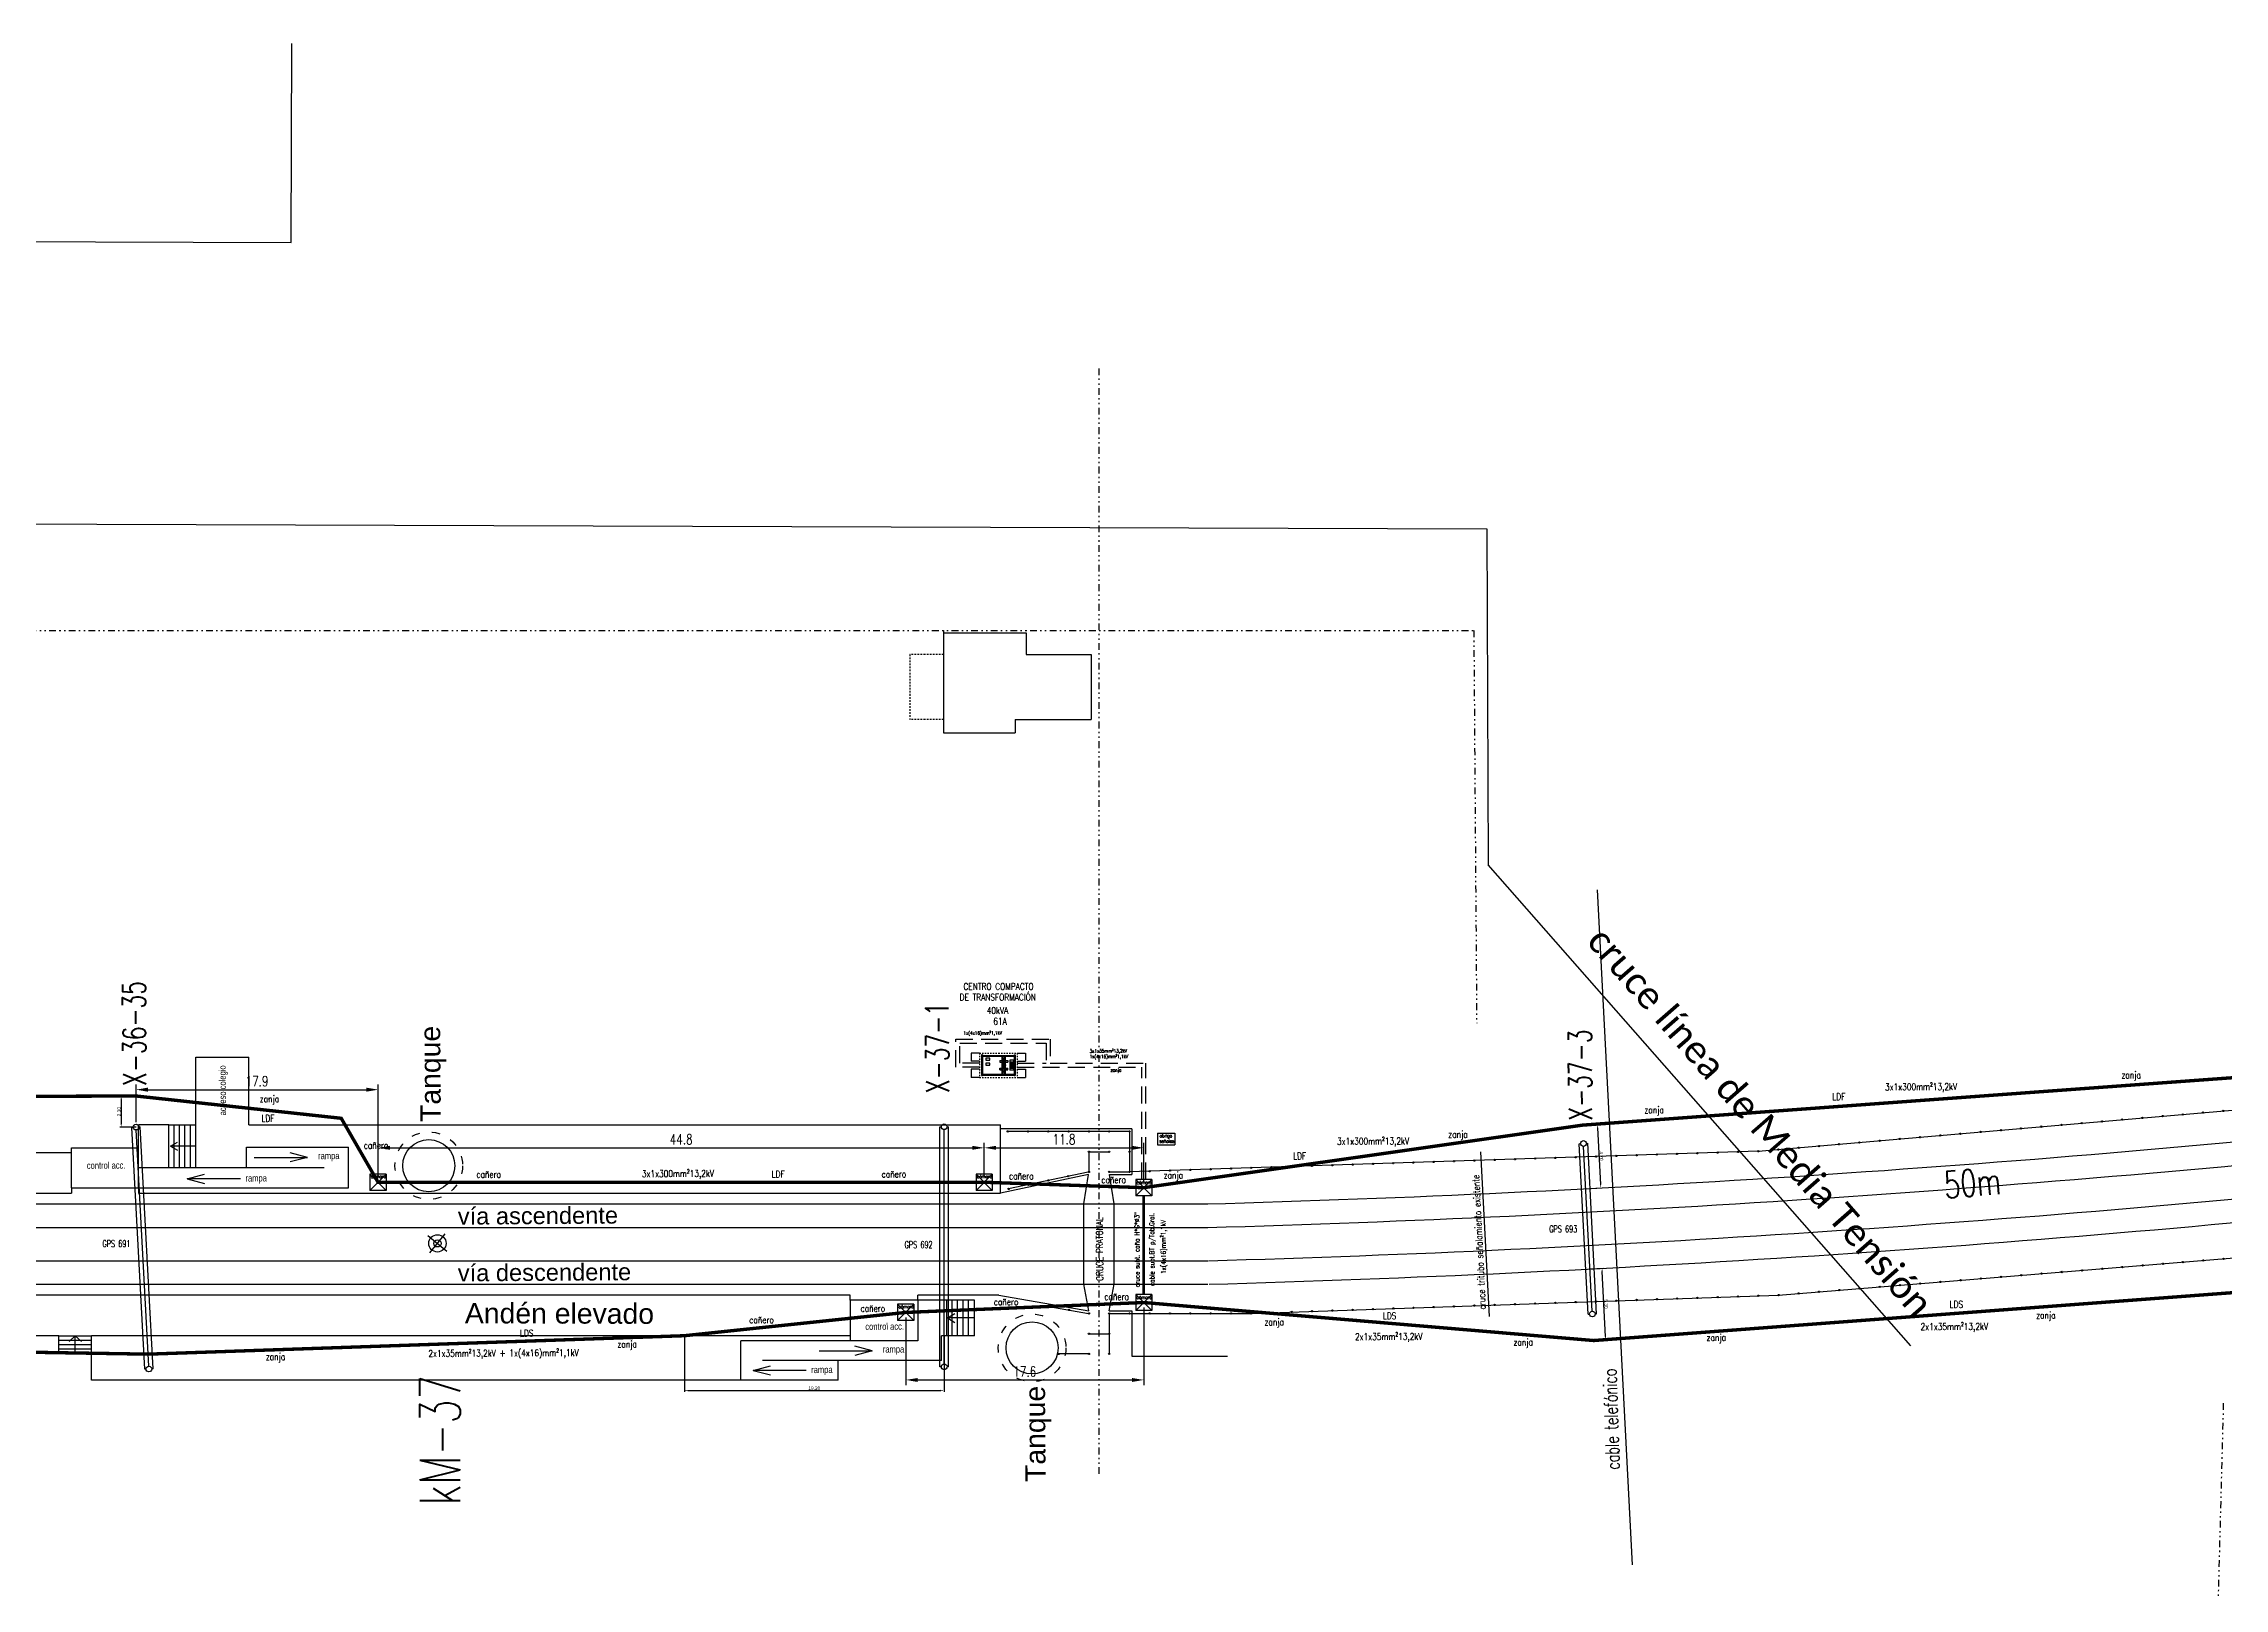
# Model space of a CAD drawing. Header units: millimetres. Extents: x 1283 to 1827, y 1193 to 1380.
# Drawn here: x 1584.2 to 1745.4, y 1252.9 to 1367.1 of the extents above; entities that cross this region are included whole.
import ezdxf

# ---------------------------------------------------------------- set-up
doc = ezdxf.new("R2010")
doc.units = ezdxf.units.MM
for name, pattern in [('ACAD_ISO03W100', [30, 12, -18]), ('DIVIDE', [1.25, 0.5, -0.25, 0, -0.25, 0, -0.25]), ('HIDDEN2', [0.1875, 0.125, -0.0625])]:
    doc.linetypes.add(name, pattern=pattern)
for name, color, linetype in [('CALLES', 8, 'Continuous'), ('EDIFICIOS', 8, 'Continuous'), ('LINEA_02', 8, 'Continuous'), ('TEXT-03', 7, 'Continuous'), ('textos', 7, 'Continuous'), ('Textos catenaria', 7, 'Continuous'), ('TITULOS', 8, 'DIVIDE')]:
    doc.layers.add(name, color=color, linetype=linetype)
doc.styles.add('progresivas', font='calibri.ttf')
doc.styles.add('ROMANS', font='arial.ttf', dxfattribs={"width": 0.7})
doc.styles.add('SANS', font='sanss___.ttf')
doc.styles.add('SIMPLEX', font='simplex.shx', dxfattribs={"width": 0.75})
doc.linetypes.add('LMT_LINE', pattern='A,0.5,-0.2,["LMT",Standard,S=0.1,R=0,X=-0.1,Y=-0.05],-0.25', length=0.95)
doc.dimstyles.new('COTA-100', dxfattribs={"dimtxt": 0.25, "dimasz": 0.25, "dimexe": 0.1, "dimexo": 0, "dimgap": 0.03, "dimtad": 1, "dimzin": 0, "dimdsep": 46, "dimtxsty": 'SANS', "dimcen": 0.1, "dimclrd": 256, "dimclre": 256, "dimclrt": 256, "dimazin": 0, "dimtm": 1e-09, "dimtfac": 0.714286, "dimtmove": 2, "dimatfit": 2, "dimfxl": 0, "dimtolj": 1, "dimtzin": 0, "dimarcsym": 0})
doc.dimstyles.new('DIM2-5-1', dxfattribs={"dimscale": 0.25, "dimtxt": 3, "dimasz": 3.5, "dimexe": 1.5, "dimexo": 1.5, "dimgap": 1, "dimtad": 1, "dimdec": 1, "dimdsep": 46, "dimtxsty": 'SIMPLEX', "dimcen": 1.5, "dimclrd": 251, "dimclre": 251, "dimclrt": 7, "dimaunit": 1, "dimadec": 3, "dimazin": 0, "dimtfac": 1, "dimtdec": 1, "dimtmove": 0, "dimatfit": 3, "dimfxl": 1, "dimtolj": 1, "dimtzin": 0, "dimarcsym": 0})

# ---------------------------------------------------------------- blocks, each defined once
blk = doc.blocks.new('mojón kilométrico')
for p, q in [((-0.91, 0), (0.91, 0)), ((0, 0.91), (0, -0.91))]:
    blk.add_line(p, q)
for radius in [0.639, 0.269]:
    blk.add_circle((0, 0), radius)
blk = doc.blocks.new('*D21')
at = {"lineweight": -2, "transparency": 16777216}
for p, q in [((1631.56, 1271.6), (1631.56, 1267.46)), ((1650.76, 1271.6), (1650.76, 1267.46)), ((1631.81, 1267.56), (1650.51, 1267.56))]:
    blk.add_line(p, q, dxfattribs=at)
at = {"transparency": 16777216}
for points in [[(1631.81, 1267.6), (1631.81, 1267.52), (1631.56, 1267.56)], [(1650.51, 1267.6), (1650.51, 1267.52), (1650.76, 1267.56)]]:
    blk.add_solid(points, dxfattribs=at)
at = {"layer": 'Defpoints', "color": 0, "transparency": 16777216}
for p in [(1631.56, 1271.6), (1650.76, 1271.6), (1650.76, 1267.56)]:
    blk.add_point(p, dxfattribs=at)
at = {"transparency": 16777216, "insert": (1641.16, 1267.72), "char_height": 0.25, "attachment_point": 5, "style": 'SANS'}
blk.add_mtext('\\A1;19.20', dxfattribs=at)
blk = doc.blocks.new('*D22')
at = {"lineweight": -2, "transparency": 16777216}
for p, q in [((1698.5, 1276.53), (1699.48, 1276.58)), ((1699.64, 1271.54), (1699.39, 1276.33)), ((1698.77, 1271.24), (1699.76, 1271.29))]:
    blk.add_line(p, q, dxfattribs=at)
at = {"transparency": 16777216}
for points in [[(1699.44, 1276.33), (1699.35, 1276.33), (1699.38, 1276.58)], [(1699.68, 1271.54), (1699.6, 1271.53), (1699.66, 1271.29)]]:
    blk.add_solid(points, dxfattribs=at)
at = {"layer": 'Defpoints', "color": 0, "transparency": 16777216}
for p in [(1698.5, 1276.53), (1699.38, 1276.58), (1698.77, 1271.24)]:
    blk.add_point(p, dxfattribs=at)
at = {"transparency": 16777216, "insert": (1699.68, 1273.94), "char_height": 0.25, "attachment_point": 5, "rotation": 272.9785, "style": 'SANS'}
blk.add_mtext('\\A1;5.30', dxfattribs=at)
blk = doc.blocks.new('*D29')
at = {"lineweight": -2, "transparency": 16777216}
for p, q in [((1591.03, 1289.31), (1589.83, 1289.31)), ((1589.93, 1289.06), (1589.93, 1287.26)), ((1591.03, 1287.01), (1589.83, 1287.01))]:
    blk.add_line(p, q, dxfattribs=at)
at = {"transparency": 16777216}
for points in [[(1589.89, 1289.06), (1589.97, 1289.06), (1589.93, 1289.31)], [(1589.89, 1287.26), (1589.97, 1287.26), (1589.93, 1287.01)]]:
    blk.add_solid(points, dxfattribs=at)
at = {"layer": 'Defpoints', "color": 0, "transparency": 16777216}
for p in [(1591.03, 1289.31), (1589.93, 1287.01), (1591.03, 1287.01)]:
    blk.add_point(p, dxfattribs=at)
at = {"transparency": 16777216, "insert": (1589.77, 1288.16), "char_height": 0.25, "attachment_point": 5, "rotation": 90, "style": 'SANS'}
blk.add_mtext('\\A1;2.30', dxfattribs=at)
blk = doc.blocks.new('*D13')
at = {"lineweight": -2, "transparency": 16777216}
for p, q in [((1697.94, 1287.16), (1699.15, 1287.22)), ((1699.06, 1286.97), (1699.28, 1282.77)), ((1698.19, 1282.46), (1699.39, 1282.53))]:
    blk.add_line(p, q, dxfattribs=at)
at = {"transparency": 16777216}
for points in [[(1699.1, 1286.97), (1699.02, 1286.96), (1699.05, 1287.22)], [(1699.32, 1282.77), (1699.24, 1282.77), (1699.29, 1282.52)]]:
    blk.add_solid(points, dxfattribs=at)
at = {"layer": 'Defpoints', "color": 0, "transparency": 16777216}
for p in [(1697.94, 1287.16), (1698.19, 1282.46), (1699.29, 1282.52)]:
    blk.add_point(p, dxfattribs=at)
at = {"transparency": 16777216, "insert": (1699.33, 1284.88), "char_height": 0.25, "attachment_point": 5, "rotation": 272.9785, "style": 'SANS'}
blk.add_mtext('\\A1;4.70', dxfattribs=at)
blk = doc.blocks.new('*D37')
at = {"color": 251, "lineweight": -2, "transparency": 16777216}
for p, q in [((1591.03, 1287.39), (1591.03, 1290.16)), ((1591.9, 1289.78), (1608.04, 1289.78)), ((1608.92, 1283.31), (1608.92, 1290.16))]:
    blk.add_line(p, q, dxfattribs=at)
at = {"color": 251, "transparency": 16777216}
for points in [[(1591.9, 1289.93), (1591.9, 1289.63), (1591.03, 1289.78)], [(1608.04, 1289.93), (1608.04, 1289.63), (1608.92, 1289.78)]]:
    blk.add_solid(points, dxfattribs=at)
at = {"layer": 'Defpoints', "color": 0, "transparency": 16777216}
for p in [(1608.92, 1289.78), (1591.03, 1287.01), (1608.92, 1282.94)]:
    blk.add_point(p, dxfattribs=at)
at = {"color": 7, "transparency": 16777216, "insert": (1599.97, 1290.41), "char_height": 0.75, "attachment_point": 5, "style": 'SIMPLEX'}
blk.add_mtext('\\A1;17.9', dxfattribs=at)
blk = doc.blocks.new('*D38')
at = {"color": 251, "lineweight": -2, "transparency": 16777216}
for p, q in [((1608.92, 1283.31), (1608.92, 1285.86)), ((1609.79, 1285.48), (1652.84, 1285.48)), ((1653.72, 1283.31), (1653.72, 1285.86))]:
    blk.add_line(p, q, dxfattribs=at)
at = {"color": 251, "transparency": 16777216}
for points in [[(1609.79, 1285.63), (1609.79, 1285.34), (1608.92, 1285.48)], [(1652.84, 1285.63), (1652.84, 1285.34), (1653.72, 1285.48)]]:
    blk.add_solid(points, dxfattribs=at)
at = {"layer": 'Defpoints', "color": 0, "transparency": 16777216}
for p in [(1653.72, 1285.48), (1608.92, 1282.94), (1653.72, 1282.94)]:
    blk.add_point(p, dxfattribs=at)
at = {"color": 7, "transparency": 16777216, "insert": (1631.32, 1286.11), "char_height": 0.75, "attachment_point": 5, "style": 'SIMPLEX'}
blk.add_mtext('\\A1;44.8', dxfattribs=at)
blk = doc.blocks.new('*D39')
at = {"color": 251, "lineweight": -2, "transparency": 16777216}
for p, q in [((1653.72, 1283.31), (1653.72, 1285.86)), ((1654.59, 1285.48), (1664.64, 1285.48)), ((1665.52, 1282.91), (1665.52, 1285.86))]:
    blk.add_line(p, q, dxfattribs=at)
at = {"color": 251, "transparency": 16777216}
for points in [[(1654.59, 1285.63), (1654.59, 1285.34), (1653.72, 1285.48)], [(1664.64, 1285.63), (1664.64, 1285.34), (1665.52, 1285.48)]]:
    blk.add_solid(points, dxfattribs=at)
at = {"layer": 'Defpoints', "color": 0, "transparency": 16777216}
for p in [(1665.52, 1285.48), (1653.72, 1282.94), (1665.52, 1282.54)]:
    blk.add_point(p, dxfattribs=at)
at = {"color": 7, "transparency": 16777216, "insert": (1659.62, 1286.11), "char_height": 0.75, "attachment_point": 5, "style": 'SIMPLEX'}
blk.add_mtext('\\A1;11.8', dxfattribs=at)
blk = doc.blocks.new('*D40')
at = {"color": 251, "lineweight": -2, "transparency": 16777216}
for p, q in [((1665.52, 1273.67), (1665.52, 1267.95)), ((1647.92, 1272.94), (1647.92, 1267.95)), ((1648.8, 1268.33), (1664.64, 1268.33))]:
    blk.add_line(p, q, dxfattribs=at)
at = {"color": 251, "transparency": 16777216}
for points in [[(1648.8, 1268.47), (1648.8, 1268.18), (1647.92, 1268.33)], [(1664.64, 1268.47), (1664.64, 1268.18), (1665.52, 1268.33)]]:
    blk.add_solid(points, dxfattribs=at)
at = {"layer": 'Defpoints', "color": 0, "transparency": 16777216}
for p in [(1665.52, 1274.05), (1647.92, 1273.32), (1665.52, 1268.33)]:
    blk.add_point(p, dxfattribs=at)
at = {"color": 7, "transparency": 16777216, "insert": (1656.72, 1268.95), "char_height": 0.75, "attachment_point": 5, "style": 'SIMPLEX'}
blk.add_mtext('\\A1;17.6', dxfattribs=at)

msp = doc.modelspace()

# ---------------------------------------------------------------- linework, layer by layer
at = {"color": 8, "linetype": 'LMT_LINE', "ltscale": 10}
for p, q in [((1429.934, 1332.096), (1690.871, 1331.227)), ((1690.871, 1331.227), (1690.97, 1306.405)), ((1722.206, 1270.856), (1690.97, 1306.405))]:
    msp.add_line(p, q, dxfattribs=at)
at = {"color": 5}
for p, q in [((1701.637, 1254.667), (1699.042, 1304.544)), ((1586.261, 1285.487), (1591.201, 1285.487)), ((1586.261, 1282.527), (1586.261, 1285.487)), ((1591.201, 1282.527), (1591.201, 1285.487)), ((1586.261, 1282.527), (1591.201, 1282.527))]:
    msp.add_line(p, q, dxfattribs=at)
at = {"color": 5, "linetype": 'HIDDEN2', "ltscale": 10}
for p, q in [((1651.62, 1291.437), (1651.62, 1293.505)), ((1651.62, 1293.505), (1658.597, 1293.505)), ((1651.92, 1291.737), (1651.92, 1293.205)), ((1651.92, 1293.205), (1658.297, 1293.205)), ((1658.297, 1293.205), (1658.297, 1291.737)), ((1658.597, 1293.505), (1658.597, 1291.737)), ((1653.361, 1291.437), (1651.62, 1291.437)), ((1653.361, 1291.737), (1651.92, 1291.737)), ((1656.161, 1291.737), (1658.297, 1291.737)), ((1656.161, 1291.437), (1665.365, 1291.437)), ((1658.597, 1291.737), (1665.665, 1291.737)), ((1665.365, 1283.137), (1665.365, 1291.437)), ((1665.665, 1283.137), (1665.665, 1291.737))]:
    msp.add_line(p, q, dxfattribs=at)
at = {"color": 3}
for p, q in [((1652.761, 1292.487), (1652.761, 1291.887)), ((1653.361, 1292.487), (1652.761, 1292.487)), ((1653.361, 1291.887), (1652.761, 1291.887)), ((1652.761, 1291.287), (1652.761, 1290.687)), ((1653.361, 1291.287), (1652.761, 1291.287)), ((1656.161, 1292.487), (1656.761, 1292.487)), ((1656.161, 1291.887), (1656.761, 1291.887)), ((1656.161, 1291.287), (1656.761, 1291.287)), ((1656.761, 1292.487), (1656.761, 1291.887)), ((1656.761, 1291.287), (1656.761, 1290.687)), ((1653.361, 1290.687), (1652.761, 1290.687)), ((1656.161, 1290.687), (1656.761, 1290.687)), ((1691.069, 1273.013), (1690.436, 1285.197)), ((1665.457, 1274.649), (1665.457, 1281.937)), ((1665.557, 1274.649), (1665.557, 1281.937))]:
    msp.add_line(p, q, dxfattribs=at)
at = {"color": 3, "linetype": 'HIDDEN2', "ltscale": 0.05}
for p, q in [((1653.361, 1292.487), (1656.161, 1292.487)), ((1653.361, 1292.487), (1653.361, 1290.687)), ((1656.161, 1292.487), (1656.161, 1290.687)), ((1653.361, 1290.687), (1656.161, 1290.687))]:
    msp.add_line(p, q, dxfattribs=at)
at = {"color": 11}
for p, q in [((1653.586, 1292.342), (1653.521, 1292.342)), ((1653.521, 1292.342), (1653.521, 1290.832)), ((1653.586, 1292.342), (1653.586, 1290.832)), ((1653.586, 1292.317), (1655.936, 1292.317)), ((1653.586, 1292.252), (1655.936, 1292.252)), ((1654.876, 1291.937), (1655.026, 1291.937)), ((1654.876, 1291.937), (1654.876, 1291.812)), ((1654.876, 1291.929), (1655.026, 1291.929)), ((1654.876, 1291.82), (1655.058, 1291.82)), ((1654.876, 1291.812), (1655.058, 1291.812)), ((1654.876, 1291.362), (1655.058, 1291.362)), ((1654.876, 1291.237), (1654.876, 1291.362)), ((1654.876, 1291.354), (1655.058, 1291.354)), ((1654.876, 1291.245), (1655.026, 1291.245)), ((1654.876, 1291.237), (1655.026, 1291.237)), ((1655.058, 1290.987), (1655.058, 1292.187)), ((1655.058, 1292.187), (1655.113, 1292.187)), ((1655.113, 1290.987), (1655.113, 1292.187)), ((1655.113, 1292.002), (1655.238, 1292.002)), ((1655.113, 1291.172), (1655.238, 1291.172)), ((1655.238, 1290.987), (1655.238, 1292.187)), ((1655.293, 1292.187), (1655.238, 1292.187)), ((1655.293, 1290.987), (1655.293, 1292.187)), ((1655.293, 1291.82), (1655.476, 1291.82)), ((1655.293, 1291.812), (1655.476, 1291.812)), ((1655.293, 1291.362), (1655.476, 1291.362)), ((1655.293, 1291.354), (1655.476, 1291.354)), ((1655.326, 1291.937), (1655.476, 1291.937)), ((1655.326, 1291.929), (1655.476, 1291.929)), ((1655.326, 1291.245), (1655.476, 1291.245)), ((1655.326, 1291.237), (1655.476, 1291.237)), ((1655.476, 1291.937), (1655.476, 1291.812)), ((1655.476, 1291.237), (1655.476, 1291.362)), ((1655.611, 1291.965), (1655.611, 1291.209)), ((1655.886, 1291.965), (1655.611, 1291.965)), ((1655.886, 1291.209), (1655.611, 1291.209)), ((1655.886, 1291.965), (1655.886, 1291.209)), ((1655.936, 1292.342), (1655.936, 1290.832)), ((1655.936, 1292.342), (1656.001, 1292.342)), ((1656.001, 1292.342), (1656.001, 1290.832)), ((1653.521, 1290.832), (1653.586, 1290.832)), ((1653.586, 1290.922), (1655.936, 1290.922)), ((1653.586, 1290.857), (1655.936, 1290.857)), ((1655.058, 1290.987), (1655.113, 1290.987)), ((1655.293, 1290.987), (1655.238, 1290.987)), ((1655.936, 1290.832), (1656.001, 1290.832))]:
    msp.add_line(p, q, dxfattribs=at)
for p, q in [((1710.931, 1285.226), (1749.784, 1288.603)), ((1664.456, 1286.697), (1655.456, 1286.697)), ((1664.456, 1286.697), (1664.456, 1283.697)), ((1666.516, 1286.572), (1667.796, 1286.572)), ((1666.516, 1286.572), (1666.516, 1285.702)), ((1667.796, 1286.572), (1667.796, 1285.702)), ((1593.576, 1285.607), (1594.098, 1285.909)), ((1595.451, 1285.607), (1593.576, 1285.607)), ((1593.576, 1285.607), (1594.098, 1285.304)), ((1599.181, 1284.027), (1599.181, 1285.527)), ((1599.181, 1285.527), (1606.731, 1285.527)), ((1599.769, 1284.777), (1603.706, 1284.777)), ((1603.706, 1284.777), (1602.423, 1285.113)), ((1603.706, 1284.777), (1602.423, 1284.44)), ((1606.731, 1282.527), (1606.731, 1285.527)), ((1661.456, 1285.197), (1662.956, 1285.197)), ((1661.456, 1285.197), (1661.456, 1283.697)), ((1710.931, 1285.226), (1664.456, 1283.697)), ((1666.516, 1285.702), (1667.796, 1285.702)), ((1591.201, 1284.027), (1604.931, 1284.027)), ((1594.816, 1283.189), (1596.099, 1283.525)), ((1598.753, 1283.189), (1594.816, 1283.189)), ((1594.816, 1283.189), (1596.099, 1282.852)), ((1661.39, 1283.693), (1655.521, 1282.446)), ((1662.956, 1283.697), (1664.456, 1283.697)), ((1591.201, 1282.527), (1606.731, 1282.527)), ((1712.432, 1274.6), (1749.809, 1277.645)), ((1658.501, 1273.763), (1661.425, 1273.25)), ((1673.456, 1273.247), (1712.432, 1274.6)), ((1651.017, 1272.907), (1651.54, 1273.243)), ((1653.011, 1272.907), (1651.017, 1272.907)), ((1651.017, 1272.907), (1651.54, 1272.571)), ((1662.956, 1273.247), (1662.956, 1270.247)), ((1662.956, 1273.247), (1673.456, 1273.247)), ((1586.531, 1271.597), (1586.076, 1271.165)), ((1586.531, 1270.297), (1586.531, 1271.597)), ((1586.531, 1271.597), (1586.986, 1271.165)), ((1641.511, 1270.482), (1645.449, 1270.482)), ((1645.449, 1270.482), (1644.166, 1270.818)), ((1645.449, 1270.482), (1644.166, 1270.145)), ((1661.456, 1270.247), (1659.216, 1270.247)), ((1661.456, 1271.747), (1662.956, 1271.747)), ((1636.631, 1269.032), (1637.914, 1269.368)), ((1640.568, 1269.032), (1636.631, 1269.032)), ((1636.631, 1269.032), (1637.914, 1268.695))]:
    msp.add_line(p, q)
at = {"color": 4}
for p, q in [((1590.714, 1286.995), (1590.819, 1287)), ((1591.666, 1269.119), (1590.714, 1286.995)), ((1591.97, 1269.346), (1591.04, 1286.802)), ((1591.239, 1287.023), (1591.343, 1287.028)), ((1592.296, 1269.153), (1591.343, 1287.028)), ((1650.446, 1269.302), (1650.446, 1287.037)), ((1650.446, 1287.037), (1650.551, 1287.037)), ((1650.761, 1269.512), (1650.761, 1286.827)), ((1650.971, 1287.037), (1651.076, 1287.037)), ((1651.076, 1269.302), (1651.076, 1287.037)), ((1697.7, 1285.785), (1697.805, 1285.791)), ((1698.356, 1273.182), (1697.7, 1285.785)), ((1698.659, 1273.408), (1698.025, 1285.592)), ((1698.224, 1285.812), (1698.329, 1285.818)), ((1698.985, 1273.215), (1698.329, 1285.818)), ((1698.356, 1273.182), (1698.46, 1273.188)), ((1698.88, 1273.209), (1698.985, 1273.215)), ((1591.771, 1269.125), (1591.666, 1269.119)), ((1592.296, 1269.153), (1592.191, 1269.147)), ((1650.551, 1269.302), (1650.446, 1269.302)), ((1651.076, 1269.302), (1650.971, 1269.302))]:
    msp.add_line(p, q, dxfattribs=at)
at = {"color": 8}
for p, q in [((1282.897, 1281.337), (1670.252, 1281.337)), ((1282.897, 1279.597), (1670.252, 1279.597)), ((1282.897, 1277.137), (1670.252, 1277.137)), ((1282.897, 1275.397), (1670.252, 1275.397))]:
    msp.add_line(p, q, dxfattribs=at)
at = {"color": 1, "const_width": 0.25}
msp.add_lwpolyline([(1770.783, 1291.959), (1769.544, 1291.793), (1755.574, 1291.657), (1750.1, 1291.118), (1747.493, 1290.773), (1697.944, 1287.158), (1665.515, 1282.537), (1653.717, 1282.937), (1608.916, 1282.937), (1606.195, 1287.664), (1591.029, 1289.312), (1536.359, 1289.137), (1479.974, 1288.177), (1421.962, 1287.727), (1361.99, 1285.937), (1334.661, 1286.337), (1333.411, 1285.547)], dxfattribs=at)
at = {"color": 5}
for points in [[(1654.136, 1291.967), (1654.136, 1292.117), (1653.836, 1292.117), (1653.836, 1291.967)], [(1654.136, 1291.587), (1654.136, 1291.737), (1653.836, 1291.737), (1653.836, 1291.587)], [(1655.836, 1291.812), (1655.686, 1291.812), (1655.686, 1291.362), (1655.836, 1291.362)]]:
    msp.add_lwpolyline(points, close=True, dxfattribs=at)
at = {"color": 3, "const_width": 0.25}
msp.add_lwpolyline([(1773.865, 1279.923), (1773.369, 1279.856), (1771.785, 1278.13), (1757.149, 1275.696), (1751.675, 1275.155), (1748.974, 1275.002), (1698.772, 1271.24), (1665.515, 1274.049), (1647.921, 1273.317), (1631.561, 1271.597), (1591.922, 1270.234), (1536.359, 1271.137), (1479.974, 1269.957), (1421.962, 1269.897), (1361.969, 1271.497), (1334.661, 1271.797), (1332.461, 1272.297), (1331.961, 1272.297)], dxfattribs=at)
at = {"color": 2}
for centre in [(1591.029, 1289.312), (1697.944, 1287.158), (1591.922, 1270.234), (1631.561, 1271.597), (1698.772, 1271.24)]:
    msp.add_circle(centre, 0.0666, dxfattribs=at)
for centre in [(1742.312, 1287.954), (1743.807, 1288.084), (1745.301, 1288.214), (1655.456, 1286.697), (1656.956, 1286.697), (1658.456, 1286.697), (1659.956, 1286.697), (1661.456, 1286.697), (1662.956, 1286.697), (1664.456, 1286.697), (1722.886, 1286.265), (1724.38, 1286.395), (1725.874, 1286.525), (1727.369, 1286.655), (1728.863, 1286.785), (1730.358, 1286.915), (1731.852, 1287.045), (1733.346, 1287.174), (1734.841, 1287.304), (1736.335, 1287.434), (1737.829, 1287.564), (1739.324, 1287.694), (1740.818, 1287.824), (1661.456, 1285.197), (1662.956, 1285.197), (1664.456, 1285.197), (1692.941, 1284.634), (1694.44, 1284.684), (1695.939, 1284.733), (1697.438, 1284.782), (1698.937, 1284.832), (1700.436, 1284.881), (1701.936, 1284.93), (1703.435, 1284.98), (1704.934, 1285.029), (1706.433, 1285.078), (1707.932, 1285.128), (1709.432, 1285.177), (1710.931, 1285.226), (1712.425, 1285.356), (1713.92, 1285.486), (1715.414, 1285.616), (1716.908, 1285.746), (1718.403, 1285.876), (1719.897, 1286.005), (1721.391, 1286.135), (1658.455, 1283.07), (1659.923, 1283.381), (1661.456, 1283.697), (1662.956, 1283.697), (1664.456, 1283.697), (1664.456, 1283.697), (1665.955, 1283.746), (1667.454, 1283.796), (1668.954, 1283.845), (1670.453, 1283.894), (1671.952, 1283.944), (1673.451, 1283.993), (1674.95, 1284.042), (1676.449, 1284.092), (1677.949, 1284.141), (1679.448, 1284.19), (1680.947, 1284.24), (1682.446, 1284.289), (1683.945, 1284.338), (1685.445, 1284.388), (1686.944, 1284.437), (1688.443, 1284.486), (1689.942, 1284.536), (1691.441, 1284.585), (1655.521, 1282.446), (1656.988, 1282.758), (1737.848, 1276.67), (1739.343, 1276.792), (1740.838, 1276.914), (1742.333, 1277.036), (1743.828, 1277.158), (1745.324, 1277.279), (1716.918, 1274.965), (1718.413, 1275.087), (1719.908, 1275.209), (1721.403, 1275.331), (1722.898, 1275.453), (1724.393, 1275.574), (1725.888, 1275.696), (1727.383, 1275.818), (1728.878, 1275.94), (1730.373, 1276.062), (1731.868, 1276.183), (1733.363, 1276.305), (1734.858, 1276.427), (1736.353, 1276.549), (1658.501, 1273.763), (1659.978, 1273.504), (1676.454, 1273.351), (1677.953, 1273.403), (1679.452, 1273.455), (1680.951, 1273.507), (1682.451, 1273.559), (1683.95, 1273.611), (1685.449, 1273.663), (1686.948, 1273.715), (1688.447, 1273.767), (1689.946, 1273.819), (1691.445, 1273.871), (1692.944, 1273.923), (1694.443, 1273.976), (1695.942, 1274.028), (1697.441, 1274.08), (1698.941, 1274.132), (1700.44, 1274.184), (1701.939, 1274.236), (1703.438, 1274.288), (1704.937, 1274.34), (1706.436, 1274.392), (1707.935, 1274.444), (1709.434, 1274.496), (1710.933, 1274.548), (1712.432, 1274.6), (1713.928, 1274.722), (1715.423, 1274.844), (1661.456, 1273.247), (1661.456, 1271.747), (1662.956, 1273.247), (1662.956, 1271.747), (1664.456, 1273.247), (1665.956, 1273.247), (1667.456, 1273.247), (1668.956, 1273.247), (1670.456, 1273.247), (1671.956, 1273.247), (1673.456, 1273.247), (1674.955, 1273.299), (1659.216, 1270.247), (1661.456, 1270.247), (1662.956, 1270.247)]:
    msp.add_circle(centre, 0.05)
at = {"color": 4}
for centre in [(1591.029, 1287.012), (1650.761, 1287.037), (1698.014, 1285.802), (1698.67, 1273.199), (1591.981, 1269.136), (1650.761, 1269.302)]:
    msp.add_circle(centre, 0.21, dxfattribs=at)
at = {"color": 8, "linetype": 'ACAD_ISO03W100', "ltscale": 0.05}
for centre in [(1612.666, 1284.162), (1657.256, 1270.697)]:
    msp.add_circle(centre, 2.5, dxfattribs=at)
at = {"color": 8}
for centre in [(1612.666, 1284.162), (1657.256, 1270.697)]:
    msp.add_circle(centre, 1.925, dxfattribs=at)
at = {"color": 11}
for centre, start, end in [((1655.176, 1291.937), 141.56679, 218.43321), ((1655.176, 1291.587), 141.56679, 218.43321), ((1655.176, 1291.237), 141.56679, 218.43321), ((1655.176, 1291.937), 65.37568, 114.62432), ((1655.176, 1291.937), 321.56679, 38.43321), ((1655.176, 1291.587), 321.56679, 38.43321), ((1655.176, 1291.237), 321.56679, 38.43321), ((1655.176, 1291.237), 245.37568, 294.62432)]:
    msp.add_arc(centre, 0.15, start, end, dxfattribs=at)
at = {"color": 8}
for radius in [1197.03, 1198.77, 1201.23, 1202.97]:
    msp.add_arc((1635.989, 2477.878), radius, 271.636198, 275.904535, dxfattribs=at)
at = {"layer": 'CALLES'}
for p, q in [((1602.493, 1352.391), (1602.542, 1367.084)), ((1566.621, 1352.511), (1602.493, 1352.391))]:
    msp.add_line(p, q, dxfattribs=at)
at = {"layer": 'EDIFICIOS'}
for p, q in [((1650.717, 1323.712), (1650.717, 1316.146)), ((1650.717, 1323.546), (1656.817, 1323.546)), ((1656.817, 1323.546), (1656.817, 1321.946)), ((1656.817, 1321.946), (1661.617, 1321.946)), ((1661.617, 1321.946), (1661.617, 1317.146)), ((1656.017, 1317.146), (1656.017, 1316.146)), ((1656.017, 1317.146), (1661.617, 1317.146)), ((1650.717, 1316.146), (1656.017, 1316.146))]:
    msp.add_line(p, q, dxfattribs=at)
at = {"layer": 'LINEA_02', "linetype": 'HIDDEN2'}
for p, q in [((1648.217, 1321.946), (1648.217, 1317.146)), ((1650.717, 1321.946), (1648.217, 1321.946)), ((1650.717, 1317.146), (1648.217, 1317.146))]:
    msp.add_line(p, q, dxfattribs=at)
at = {"layer": 'LINEA_02'}
for p, q in [((1595.451, 1292.187), (1599.361, 1292.187)), ((1595.451, 1287.187), (1595.451, 1292.187)), ((1599.361, 1287.187), (1599.361, 1292.187)), ((1591.201, 1285.487), (1591.201, 1287.187)), ((1593.441, 1287.187), (1591.201, 1287.187)), ((1593.441, 1284.027), (1593.441, 1287.187)), ((1593.441, 1287.187), (1595.451, 1287.187)), ((1593.841, 1284.027), (1593.841, 1287.187)), ((1594.241, 1284.027), (1594.241, 1287.187)), ((1594.641, 1284.027), (1594.641, 1287.187)), ((1595.041, 1284.027), (1595.041, 1287.187)), ((1595.451, 1284.027), (1595.451, 1287.187)), ((1599.361, 1287.187), (1654.931, 1287.187)), ((1654.931, 1282.137), (1654.931, 1287.187)), ((1664.636, 1286.877), (1654.931, 1286.877)), ((1664.636, 1286.877), (1664.636, 1283.517)), ((1381.261, 1285.137), (1586.261, 1285.137)), ((1661.427, 1283.517), (1654.931, 1282.137)), ((1661.081, 1281.337), (1661.427, 1283.517)), ((1662.985, 1283.517), (1664.636, 1283.517)), ((1663.331, 1281.337), (1662.985, 1283.517)), ((1381.261, 1282.137), (1586.261, 1282.137)), ((1586.261, 1282.527), (1586.261, 1282.137)), ((1591.201, 1282.527), (1591.201, 1282.137)), ((1591.201, 1282.137), (1654.931, 1282.137)), ((1661.081, 1275.397), (1661.081, 1281.337)), ((1663.331, 1275.397), (1663.331, 1281.337)), ((1661.456, 1273.427), (1661.081, 1275.397)), ((1662.956, 1273.427), (1663.331, 1275.397)), ((1643.821, 1274.597), (1438.821, 1274.597)), ((1643.821, 1274.217), (1643.821, 1274.597)), ((1654.79, 1274.597), (1648.821, 1274.597)), ((1648.821, 1274.217), (1648.821, 1274.597)), ((1653.011, 1274.217), (1648.821, 1274.217)), ((1650.951, 1271.597), (1650.951, 1274.217)), ((1651.351, 1271.597), (1651.351, 1274.217)), ((1651.751, 1271.597), (1651.751, 1274.217)), ((1652.151, 1271.597), (1652.151, 1274.217)), ((1652.551, 1271.597), (1652.551, 1274.217)), ((1653.011, 1271.597), (1653.011, 1274.217)), ((1654.79, 1274.597), (1661.456, 1273.427)), ((1662.956, 1273.427), (1664.636, 1273.427)), ((1664.636, 1273.427), (1664.636, 1270.078)), ((1585.331, 1271.597), (1552.691, 1271.597)), ((1585.331, 1270.297), (1585.331, 1271.597)), ((1585.331, 1271.597), (1587.731, 1271.597)), ((1585.331, 1271.272), (1587.731, 1271.272)), ((1585.331, 1270.947), (1587.731, 1270.947)), ((1585.331, 1270.622), (1587.731, 1270.622)), ((1585.331, 1270.297), (1587.731, 1270.297)), ((1643.821, 1271.597), (1587.731, 1271.597)), ((1587.731, 1268.307), (1587.731, 1271.597)), ((1635.721, 1268.307), (1635.721, 1271.217)), ((1643.821, 1271.217), (1635.721, 1271.217)), ((1653.011, 1271.597), (1650.551, 1271.597)), ((1650.551, 1269.757), (1650.551, 1271.597)), ((1650.551, 1269.757), (1637.321, 1269.757)), ((1642.921, 1268.307), (1642.921, 1269.757)), ((1664.636, 1270.078), (1671.701, 1270.078)), ((1635.721, 1268.307), (1587.731, 1268.307)), ((1642.921, 1268.307), (1635.721, 1268.307))]:
    msp.add_line(p, q, dxfattribs=at)
at = {"layer": 'LINEA_02', "color": 6}
for p, q in [((1609.516, 1283.537), (1608.316, 1283.537)), ((1608.316, 1283.537), (1608.316, 1282.337)), ((1608.316, 1283.537), (1609.516, 1282.337)), ((1609.516, 1283.537), (1608.316, 1282.337)), ((1609.516, 1283.537), (1609.516, 1282.337)), ((1654.317, 1283.537), (1653.117, 1283.537)), ((1653.117, 1283.537), (1653.117, 1282.337)), ((1653.117, 1283.537), (1654.317, 1282.337)), ((1654.317, 1283.537), (1653.117, 1282.337)), ((1654.317, 1283.537), (1654.317, 1282.337)), ((1666.115, 1283.137), (1664.915, 1283.137)), ((1664.915, 1283.137), (1664.915, 1281.937)), ((1664.915, 1283.137), (1666.115, 1281.937)), ((1666.115, 1283.137), (1664.915, 1281.937)), ((1666.115, 1283.137), (1666.115, 1281.937)), ((1609.516, 1282.337), (1608.316, 1282.337)), ((1654.317, 1282.337), (1653.117, 1282.337)), ((1666.115, 1281.937), (1664.915, 1281.937)), ((1648.521, 1273.917), (1647.321, 1273.917)), ((1647.321, 1273.917), (1647.321, 1272.717)), ((1647.321, 1273.917), (1648.521, 1272.717)), ((1648.521, 1273.917), (1647.321, 1272.717)), ((1648.521, 1273.917), (1648.521, 1272.717)), ((1666.115, 1274.649), (1664.915, 1274.649)), ((1664.915, 1274.649), (1664.915, 1273.449)), ((1664.915, 1274.649), (1666.115, 1273.449)), ((1666.115, 1274.649), (1664.915, 1273.449)), ((1666.115, 1273.449), (1664.915, 1273.449)), ((1666.115, 1274.649), (1666.115, 1273.449)), ((1648.521, 1272.717), (1647.321, 1272.717))]:
    msp.add_line(p, q, dxfattribs=at)
at = {"layer": 'LINEA_02', "color": 5}
for p, q in [((1648.821, 1274.217), (1643.821, 1274.217)), ((1643.821, 1274.217), (1643.821, 1271.217)), ((1648.821, 1274.217), (1648.821, 1271.217)), ((1648.821, 1271.217), (1643.821, 1271.217))]:
    msp.add_line(p, q, dxfattribs=at)
at = {"layer": 'TITULOS'}
for p, q in [((1662.206, 1261.378), (1662.206, 1343.137)), ((1454.107, 1323.712), (1689.906, 1323.712)), ((1689.906, 1323.712), (1690.118, 1294.698)), ((1744.66, 1241.467), (1745.334, 1266.756))]:
    msp.add_line(p, q, dxfattribs=at)

# ---------------------------------------------------------------- block references
at = {"rotation": 51.04290136807692}
msp.add_blockref('mojón kilométrico', (1613.303, 1278.422), dxfattribs=at)

# ---------------------------------------------------------------- texts
at = {"layer": 'TEXT-03', "style": 'ROMANS'}
for s, height, rotation, p in [('Tanque', 1.5, 90.38889, (1613.551, 1287.395)), ('vía ascendente', 1.25, 0.38889, (1614.815, 1279.804)), ('vía descendente', 1.25, 0.38889, (1614.815, 1275.611)), ('Andén elevado', 1.5, 359.80933, (1615.333, 1272.518)), ('Tanque', 1.5, 90.38889, (1658.259, 1260.791))]:
    msp.add_text(s, height=height, rotation=rotation, dxfattribs=at).set_placement(p)
at = {"layer": 'TEXT-03', "style": 'ROMANS', "width": 0.8}
for s, rotation, p in [('acceso colegio', 90.38889, (1597.68, 1287.88)), ('rampa', 0.38889, (1604.483, 1284.639)), ('control acc.', 0.38889, (1587.39, 1283.924)), ('rampa', 0.38889, (1599.116, 1282.989)), ('control acc.', 0.38889, (1644.933, 1272.024)), ('rampa', 0.38889, (1646.225, 1270.344)), ('rampa', 0.38889, (1640.931, 1268.832))]:
    msp.add_text(s, height=0.5, rotation=rotation, dxfattribs=at).set_placement(p)
at = {"layer": 'textos', "color": 7, "insert": (1617.816, 1395.797), "char_height": 2, "width": 600, "attachment_point": 2, "rotation": 311.1134, "style": 'progresivas'}
msp.add_mtext('\\pl286,t308;cruce línea de Media Tensión', dxfattribs=at)
at = {"layer": 'Textos catenaria', "style": 'SIMPLEX'}
for s, height, rotation, width, p in [('X-36-35', 1.7, 90.37693, 0.7, (1591.775, 1290.066)), ('X-37-1', 1.7, 90.37693, 0.7, (1651.13, 1289.529)), ('1x(4x16)mm²1,1kV', 0.25, 0.31934, 0.8, (1652.187, 1293.833)), ('3x1x35mm²13,2kV', 0.25, 0.31934, 0.8, (1661.51, 1292.511)), ('X-37-3', 1.7, 90.37693, 0.7, (1698.644, 1287.496)), ('1x(4x16)mm²1,1kV', 0.25, 0.31934, 0.8, (1661.51, 1292.101)), ('zanja', 0.25, 0.31934, 0.8, (1663.058, 1291.104)), ('zanja', 0.5, 0.31934, 0.8, (1737.776, 1290.607)), ('LDF', 0.5, 0.31934, 0.8, (1716.407, 1289.011)), ('3x1x300mm²13,2kV', 0.5, 0.31934, 0.8, (1720.301, 1289.728)), ('zanja', 0.5, 0.31934, 0.8, (1600.171, 1288.847)), ('LDF', 0.5, 0.31934, 0.8, (1600.298, 1287.408)), ('zanja', 0.5, 0.31934, 0.8, (1702.518, 1288.029)), ('abrigo', 0.25, 0.31934, 0.8, (1666.683, 1286.25)), ('3x1x300mm²13,2kV', 0.5, 0.31934, 0.8, (1679.798, 1285.711)), ('zanja', 0.5, 0.31934, 0.8, (1688.019, 1286.225)), ('cañero', 0.5, 0.31934, 0.8, (1607.861, 1285.407)), ('señales', 0.25, 0.31934, 0.8, (1666.66, 1285.848)), ('LDF', 0.5, 0.31934, 0.8, (1676.554, 1284.627)), ('cámara', 0.25, 0.31934, 0.8, (1608.383, 1283.238)), ('cañero', 0.5, 0.31934, 0.8, (1616.188, 1283.264)), ('3x1x300mm²13,2kV', 0.5, 0.31934, 0.8, (1628.417, 1283.316)), ('LDF', 0.5, 0.31934, 0.8, (1638.008, 1283.283)), ('cañero', 0.5, 0.31934, 0.8, (1646.137, 1283.281)), ('cámara', 0.25, 0.31934, 0.8, (1653.184, 1283.238)), ('cañero', 0.5, 0.31934, 0.8, (1655.556, 1283.144)), ('cañero', 0.5, 0.31934, 0.8, (1662.379, 1282.862)), ('zanja', 0.5, 0.31934, 0.8, (1666.982, 1283.206)), ('cruce tritubo señalamiento existente', 0.5, 92.82738, 0.8, (1690.787, 1273.546)), ('50m', 2, 4.98474, 0.7, (1724.752, 1281.722)), ('cámara', 0.25, 0.31934, 0.8, (1664.982, 1282.791)), ('CRUCE PRATONAL', 0.5, 90.31934, 0.8, (1662.509, 1275.644)), ('cruce subt. caño H*G*Ø3"', 0.35, 90.31934, 0.8, (1665.208, 1275.18)), ('cable subt.BT p/Tab.Gral.', 0.35, 90.31934, 0.8, (1666.301, 1275.269)), ('1x(4x16)mm²1,1kV', 0.35, 90.31934, 0.8, (1667.144, 1276.163)), ('cañero', 0.5, 0.31934, 0.8, (1644.582, 1273.36)), ('cámara', 0.25, 0.31934, 0.8, (1647.388, 1273.618)), ('cañero', 0.5, 0.31934, 0.8, (1654.428, 1273.843)), ('cañero', 0.5, 0.31934, 0.8, (1662.604, 1274.224)), ('cámara', 0.25, 0.31934, 0.8, (1664.982, 1274.303)), ('LDS', 0.5, 0.31934, 0.8, (1725.075, 1273.664)), ('LDS', 0.5, 0.31934, 0.8, (1619.411, 1271.525)), ('cañero', 0.5, 0.31934, 0.8, (1636.354, 1272.512)), ('zanja', 0.5, 0.31934, 0.8, (1674.438, 1272.357)), ('2x1x35mm²13,2kV', 0.5, 0.31934, 0.8, (1681.126, 1271.271)), ('LDS', 0.5, 0.31934, 0.8, (1683.188, 1272.813)), ('2x1x35mm²13,2kV', 0.5, 0.31934, 0.8, (1722.932, 1272.012)), ('zanja', 0.5, 0.31934, 0.8, (1731.47, 1272.855)), ('zanja', 0.5, 0.31934, 0.8, (1600.618, 1269.79)), ('2x1x35mm²13,2kV + 1x(4x16)mm²1,1kV', 0.5, 0.31934, 0.8, (1612.639, 1270.034)), ('zanja', 0.5, 0.31934, 0.8, (1626.609, 1270.72)), ('zanja', 0.5, 0.31934, 0.8, (1692.841, 1270.866)), ('zanja', 0.5, 0.31934, 0.8, (1707.113, 1271.212)), ('cable telefónico', 1, 91.88816, 0.7, (1700.692, 1261.718)), ('kM-37', 3, 90, 0.7, (1614.993, 1259.065))]:
    msp.add_text(s, height=height, rotation=rotation, dxfattribs=dict(at, width=width)).set_placement(p)
for s, width, p in [('CENTRO COMPACTO', 0.8, (1652.187, 1297.157)), ('DE TRANSFORMACIÓN', 0.8, (1651.895, 1296.361)), ('40kVA', 0.8, (1653.902, 1295.379)), ('61A', 0.8, (1654.392, 1294.583)), ('GPS 691', 0.7, (1588.544, 1278.153)), ('GPS 692', 0.7, (1647.831, 1278.076)), ('GPS 693', 0.7, (1695.482, 1279.237))]:
    msp.add_text(s, height=0.5, dxfattribs=dict(at, width=width)).set_placement(p)
at = {"layer": 'Textos catenaria', "color": 11, "style": 'SIMPLEX', "width": 0.7}
for s, p in [('TRAFO SECO', (1655.227, 1291.257)), ('TAB-BT', (1655.802, 1291.392))]:
    msp.add_text(s, height=0.1, rotation=90, dxfattribs=at).set_placement(p)

# ---------------------------------------------------------------- dimensions: what is measured, and where the dimension line sits
for base, p1, p2, dimstyle, picture, middle in [((1608.916, 1289.78), (1591.029, 1287.012), (1608.916, 1282.937), 'DIM2-5-1', '*D37', (1599.972, 1290.405)), ((1653.717, 1285.485), (1608.916, 1282.937), (1653.717, 1282.937), 'DIM2-5-1', '*D38', (1631.317, 1286.11)), ((1665.515, 1285.485), (1653.717, 1282.937), (1665.515, 1282.537), 'DIM2-5-1', '*D39', (1659.616, 1286.11)), ((1665.515, 1268.326), (1647.921, 1273.317), (1665.515, 1274.049), 'DIM2-5-1', '*D40', (1656.718, 1268.951)), ((1650.761, 1267.562), (1631.561, 1271.597), (1650.761, 1271.597), 'COTA-100', '*D21', (1641.161, 1267.721))]:
    dim = msp.add_linear_dim(base=base, p1=p1, p2=p2, dimstyle=dimstyle)
    dim.commit()
    dim.dimension.update_dxf_attribs({"geometry": picture, "text_midpoint": middle})
dim = msp.add_linear_dim(base=(1589.929, 1287.012), p1=(1591.029, 1289.312), p2=(1591.029, 1287.012), angle=90, dimstyle='COTA-100')
dim.commit()
dim.dimension.update_dxf_attribs({"geometry": '*D29', "text_midpoint": (1589.77, 1288.162)})
for p1, p2, distance, picture, middle in [((1697.944, 1287.158), (1698.188, 1282.465), 1.104, '*D13', (1699.327, 1284.877)), ((1698.772, 1271.24), (1698.497, 1276.533), -0.885, '*D22', (1699.677, 1273.941))]:
    dim = msp.add_aligned_dim(p1=p1, p2=p2, distance=distance, dimstyle='COTA-100')
    dim.commit()
    dim.dimension.update_dxf_attribs({"geometry": picture, "text_midpoint": middle})

doc.saveas('drawing.dxf')
